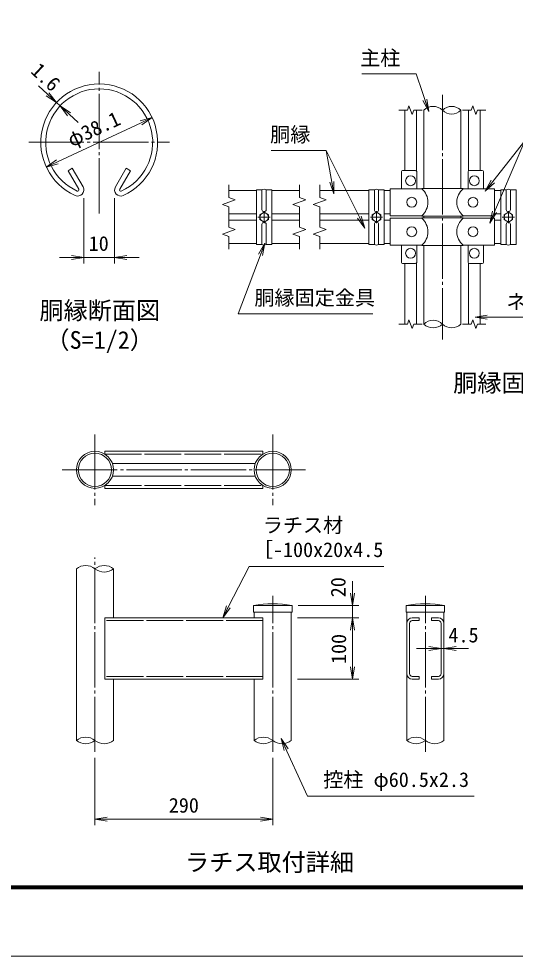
# Model space of a CAD drawing. Units: millimetres, scale not verified, with parts at other scales. Extents: x -8400 to 8400, y -5940 to 5940.
# Drawn here: x 274 to 3513, y -5940 to 177 of the extents above; entities that cross this region are included whole.
import ezdxf
from ezdxf.enums import TextEntityAlignment as Align

# ---------------------------------------------------------------- set-up
doc = ezdxf.new("R2010")
doc.units = ezdxf.units.MM
doc.header["$LTSCALE"] = 20
doc.linetypes.add('LONG_CHAIN', pattern=[21, 18, -1, 1, -1])
doc.linetypes.add('LONG_DASHED2', pattern=[13, 12, -1])
for name, color, linetype, lineweight in [('0-0_D-TTL', 7, 'Continuous', 9), ('0-1_D-TTL-TXT', 7, 'Continuous', 9), ('0-3_D-STR1', 1, 'Continuous', 9), ('0-6_D-BMK', 2, 'LONG_CHAIN', 9), ('0-7_D-STR-DIM', 7, 'Continuous', 9), ('0-8_0', 7, 'Continuous', 9), ('0-9_D-STR3', 3, 'Continuous', 9), ('0-C_D-STR-TXT', 7, 'Continuous', 9)]:
    doc.layers.add(name, color=color, linetype=linetype, lineweight=lineweight)
doc.styles.add('ＭＳ ゴシック', font='')
doc.styles.get('ＭＳ ゴシック').set_extended_font_data('MS Gothic')

# ---------------------------------------------------------------- blocks, each defined once
blk = doc.blocks.new('_Open')
at = {"layer": '0-8_0'}
blk.add_line((-20, 3.333), (0, 0), dxfattribs=at)
blk.add_lwpolyline([(-20, -3.333), (0, 0), (-20, 0)], dxfattribs=at)

msp = doc.modelspace()

# ---------------------------------------------------------------- linework, layer by layer
at = {"layer": '0-0_D-TTL', "color": 2}
msp.add_lwpolyline([(-8399.61, 5940.02), (8400.39, 5940.02), (8400.39, -5939.98), (-8399.61, -5939.98)], close=True, dxfattribs=at)
at = {"layer": '0-0_D-TTL'}
for points in [[(-7859.61, 5500.02), (7860.39, 5500.02), (7860.39, -5499.98), (-7859.61, -5499.98)], [(-7854.61, 5495.02), (7855.39, 5495.02), (7855.39, -5494.98), (-7854.61, -5494.98)], [(-7849.61, 5490.02), (7850.39, 5490.02), (7850.39, -5489.98), (-7849.61, -5489.98)], [(-7844.61, 5485.02), (7845.39, 5485.02), (7845.39, -5484.98), (-7844.61, -5484.98)], [(-7839.61, 5480.02), (7840.39, 5480.02), (7840.39, -5479.98), (-7839.61, -5479.98)]]:
    msp.add_lwpolyline(points, close=True, dxfattribs=at)
at = {"layer": '0-3_D-STR1'}
for p, q in [((2916.93, -930.24), (2916.93, -420.08)), ((3158.93, -930.24), (3158.93, -420.08)), ((595.58, -814.42), (623.37, -798.38)), ((665.77, -935.99), (595.58, -814.42)), ((693.55, -919.95), (623.37, -798.38)), ((904.92, -919.95), (975.11, -798.38)), ((932.71, -935.99), (1002.89, -814.42)), ((1002.89, -814.42), (975.11, -798.38)), ((1824.59, -944.24), (1644.59, -944.24)), ((2104.59, -944.24), (1924.59, -944.24)), ((2557.93, -944.24), (2237.93, -944.24)), ((2697.93, -944.24), (2657.93, -944.24)), ((3377.93, -944.24), (3417.93, -944.24)), ((1824.59, -1096.64), (1644.59, -1096.64)), ((2104.59, -1096.64), (1924.59, -1096.64)), ((2557.93, -1096.64), (2237.93, -1096.64)), ((2697.93, -1096.64), (2657.93, -1096.64)), ((3377.93, -1096.64), (3417.93, -1096.64)), ((1824.59, -1136.64), (1644.59, -1136.64)), ((2104.59, -1136.64), (1924.59, -1136.64)), ((2557.93, -1136.64), (2237.93, -1136.64)), ((2697.93, -1136.64), (2657.93, -1136.64)), ((2916.93, -1123.04), (2916.93, -1110.24)), ((3158.93, -1123.04), (3158.93, -1110.24)), ((3377.93, -1136.64), (3417.93, -1136.64)), ((1824.59, -1289.04), (1644.59, -1289.04)), ((2104.59, -1289.04), (1924.59, -1289.04)), ((2557.93, -1289.04), (2237.93, -1289.04)), ((2697.93, -1289.04), (2657.93, -1289.04)), ((2916.93, -1815.28), (2916.93, -1303.04)), ((3158.93, -1815.28), (3158.93, -1303.04)), ((3377.93, -1289.04), (3417.93, -1289.04)), ((835.14, -2645.23), (1867.14, -2645.23)), ((835.14, -2645.23), (835.14, -2663.55)), ((1867.14, -2645.23), (1867.14, -2663.55)), ((884.98, -2725.23), (1817.3, -2725.23)), ((884.98, -2807.23), (1817.3, -2807.23)), ((835.14, -2868.92), (835.14, -2887.23)), ((1867.14, -2868.92), (1867.14, -2887.23)), ((835.14, -2887.23), (1867.14, -2887.23)), ((650.14, -3411.96), (650.14, -4531.96)), ((892.14, -3731.96), (892.14, -3411.96)), ((2056.94, -3651.96), (1805.34, -3651.96)), ((1805.34, -3651.96), (1805.34, -3695.96)), ((2056.94, -3695.96), (2056.94, -3651.96)), ((2800.68, -3651.96), (2800.68, -3695.96)), ((3052.28, -3651.96), (2800.68, -3651.96)), ((3052.28, -3695.96), (3052.28, -3651.96)), ((2056.94, -3695.96), (1805.34, -3695.96)), ((1810.14, -3695.96), (1810.14, -3731.96)), ((2052.14, -4532.02), (2052.14, -3695.96)), ((3052.28, -3695.96), (2800.68, -3695.96)), ((2805.48, -4532.02), (2805.48, -3695.96)), ((3047.48, -4532.02), (3047.48, -3695.96)), ((1867.14, -3731.96), (835.14, -3731.96)), ((835.14, -3731.96), (835.14, -4131.96)), ((1867.14, -3731.96), (1867.14, -4131.96)), ((2823.48, -4095.96), (2823.48, -3767.96)), ((2885.35, -3731.96), (2841.35, -3731.96)), ((2885.48, -3749.96), (2841.48, -3749.96)), ((2885.48, -3749.96), (2885.48, -3731.96)), ((2967.48, -3749.96), (2967.48, -3731.96)), ((2967.48, -3749.96), (3011.48, -3749.96)), ((2967.62, -3731.96), (3011.62, -3731.96)), ((3029.48, -4095.96), (3029.48, -3767.96)), ((1867.14, -4131.96), (835.14, -4131.96)), ((892.14, -4531.96), (892.14, -4131.96)), ((1810.14, -4131.96), (1810.14, -4531.96)), ((2885.48, -4131.96), (2841.48, -4131.96)), ((2967.48, -4131.96), (3011.48, -4131.96))]:
    msp.add_line(p, q, dxfattribs=at)
at = {"layer": '0-3_D-STR1', "linetype": 'LONG_DASHED2'}
for p, q in [((834.64, -2663.23), (1867.64, -2663.23)), ((834.64, -2869.23), (1867.64, -2869.23)), ((1867.14, -3749.96), (835.14, -3749.96)), ((1867.14, -4113.96), (835.14, -4113.96))]:
    msp.add_line(p, q, dxfattribs=at)
at = {"layer": '0-3_D-STR1'}
for points in [[(2885.48, -4131.96), (2885.48, -4113.96), (2841.48, -4113.96)], [(2967.48, -4131.96), (2967.48, -4113.96), (3011.48, -4113.96)]]:
    msp.add_lwpolyline(points, dxfattribs=at)
for centre, radius in [((771.14, -2766.23), 121), ((771.14, -2766.23), 108.2), ((1931.14, -2766.23), 121), ((1931.14, -2766.23), 108.2)]:
    msp.add_circle(centre, radius, dxfattribs=at)
for centre, radius, start, end in [((799.24, -629.37), 381, 294.32478, 245.67522), ((799.24, -629.37), 348.92, 294.32478, 245.67522), ((658.82, -940), 40.1, 245.67522, 30), ((658.82, -940), 8.02, 245.67522, 30), ((939.66, -940), 40.1, 150, 294.32478), ((939.66, -940), 8.02, 150, 294.32478), ((1931.14, -4296.88), 657.07, 78.96219, 101.03781), ((2926.48, -4296.88), 657.07, 78.96219, 101.03781), ((2841.48, -3767.96), 36, 90, 180), ((2841.48, -3767.96), 18, 90, 180), ((3011.48, -3767.96), 36, 0, 90), ((3011.48, -3767.96), 18, 0, 90), ((2841.48, -4095.96), 36, 180, 270), ((2841.48, -4095.96), 18, 180, 270), ((3011.48, -4095.96), 36, 270, 0), ((3011.48, -4095.96), 18, 270, 0)]:
    msp.add_arc(centre, radius, start, end, dxfattribs=at)
at = {"layer": '0-6_D-BMK'}
for p, q in [((799.24, -1092.99), (799.24, -169.89)), ((3037.93, -320.08), (3037.93, -1915.28)), ((339.76, -629.37), (1258.72, -629.37)), ((1874.59, -1157.68), (1874.59, -1077.68)), ((2607.93, -1157.68), (2607.93, -1077.68)), ((3467.93, -1157.68), (3467.93, -1077.68)), ((1914.59, -1117.68), (1834.59, -1117.68)), ((2647.93, -1117.68), (2567.93, -1117.68)), ((3427.93, -1117.68), (3507.93, -1117.68)), ((771.14, -2535.29), (771.14, -2997.18)), ((1931.14, -2535.29), (1931.14, -2997.18)), ((557.23, -2766.23), (2145.05, -2766.23)), ((771.14, -4606.34), (771.14, -3337.32)), ((1931.14, -4606.34), (1931.14, -3587.96)), ((2926.48, -4606.34), (2926.48, -3587.96))]:
    msp.add_line(p, q, dxfattribs=at)
at = {"layer": '0-7_D-STR-DIM'}
for p, q in [((461.47, -315.63), (402.85, -261.18)), ((543.59, -391.91), (520.08, -370.07)), ((2753.93, -420.08), (2809.4, -420.08)), ((2819.66, -391.88), (2809.4, -420.08)), ((2840.19, -448.27), (2819.66, -391.88)), ((2850.45, -420.08), (2840.19, -448.27)), ((2850.45, -420.08), (2905.93, -420.08)), ((3169.93, -420.08), (3225.4, -420.08)), ((3235.66, -391.88), (3225.4, -420.08)), ((3256.19, -448.27), (3235.66, -391.88)), ((3266.45, -420.08), (3256.19, -448.27)), ((3266.45, -420.08), (3321.93, -420.08)), ((602.2, -446.35), (660.82, -500.8)), ((526.44, -756.57), (1072.04, -502.16)), ((1644.59, -906.14), (1644.59, -989.65)), ((2104.59, -906.14), (2104.59, -989.65)), ((2237.93, -906.14), (2237.93, -989.65)), ((699.24, -994.5), (699.24, -1420.1)), ((899.24, -994.5), (899.24, -1420.1)), ((1602.31, -1035.83), (1686.88, -1005.05)), ((1644.59, -1051.22), (1602.31, -1035.83)), ((1686.88, -1005.05), (1644.59, -989.65)), ((2062.31, -1035.83), (2146.88, -1005.05)), ((2104.59, -1051.22), (2062.31, -1035.83)), ((2146.88, -1005.05), (2104.59, -989.65)), ((2195.64, -1035.83), (2280.21, -1005.05)), ((2237.93, -1051.22), (2195.64, -1035.83)), ((2280.21, -1005.05), (2237.93, -989.65)), ((1644.59, -1051.22), (1644.59, -1182.05)), ((2104.59, -1051.22), (2104.59, -1182.05)), ((2237.93, -1051.22), (2237.93, -1182.05)), ((1602.31, -1228.23), (1686.88, -1197.45)), ((1686.88, -1197.45), (1644.59, -1182.05)), ((2062.31, -1228.23), (2146.88, -1197.45)), ((2146.88, -1197.45), (2104.59, -1182.05)), ((2195.64, -1228.23), (2280.21, -1197.45)), ((2280.21, -1197.45), (2237.93, -1182.05)), ((1644.59, -1243.62), (1602.31, -1228.23)), ((1644.59, -1243.62), (1644.59, -1327.14)), ((2104.59, -1243.62), (2062.31, -1228.23)), ((2104.59, -1243.62), (2104.59, -1327.14)), ((2237.93, -1243.62), (2195.64, -1228.23)), ((2237.93, -1243.62), (2237.93, -1327.14)), ((619.24, -1380.1), (539.24, -1380.1)), ((699.24, -1380.1), (899.24, -1380.1)), ((979.24, -1380.1), (1059.24, -1380.1)), ((2753.93, -1815.28), (2809.4, -1815.28)), ((2819.66, -1787.08), (2809.4, -1815.28)), ((2840.19, -1843.47), (2819.66, -1787.08)), ((2850.45, -1815.28), (2840.19, -1843.47)), ((2850.45, -1815.28), (2905.93, -1815.28)), ((3169.93, -1815.28), (3225.4, -1815.28)), ((3235.66, -1787.08), (3225.4, -1815.28)), ((3256.19, -1843.47), (3235.66, -1787.08)), ((3266.45, -1815.28), (3256.19, -1843.47)), ((3266.45, -1815.28), (3321.93, -1815.28)), ((2452.14, -3571.96), (2452.14, -3491.96)), ((2096.94, -3651.96), (2492.14, -3651.96)), ((2452.14, -3731.96), (2452.14, -3651.96)), ((2092.14, -3731.96), (2492.14, -3731.96)), ((2092.14, -3731.96), (2492.14, -3731.96)), ((2452.14, -3811.96), (2452.14, -3891.96)), ((2452.14, -4051.96), (2452.14, -3811.96)), ((2949.48, -3931.96), (2869.48, -3931.96)), ((3029.48, -3931.96), (3047.48, -3931.96)), ((3127.48, -3931.96), (3207.48, -3931.96)), ((2092.14, -4131.96), (2492.14, -4131.96)), ((771.14, -4646.34), (771.14, -5085.39)), ((1931.14, -4646.34), (1931.14, -5085.39)), ((851.14, -5045.39), (1851.14, -5045.39))]:
    msp.add_line(p, q, dxfattribs=at)
for centre, radius, start, end in [((2977.43, -480.96), 85.83, 45.18146, 134.81854), ((3098.43, -480.96), 85.83, 45.18146, 134.81854), ((3098.43, -359.19), 85.83, 225.18146, 314.81854), ((2977.43, -1876.16), 85.83, 45.18146, 134.81854), ((2977.43, -1754.39), 85.83, 225.18146, 314.81854), ((3098.43, -1754.39), 85.83, 225.18146, 314.81854), ((710.64, -3486.61), 96.08, 50.97549, 129.02451), ((831.64, -3486.61), 96.08, 50.97549, 129.02451), ((831.64, -3337.32), 96.08, 230.97549, 309.02451), ((710.64, -4606.65), 96.12, 50.9915, 129.0085), ((1870.64, -4606.65), 96.12, 50.9915, 129.0085), ((2865.98, -4606.46), 95.92, 50.89748, 129.10252), ((710.64, -4457.27), 96.12, 230.9915, 309.0085), ((831.64, -4457.32), 96.08, 230.97547, 309.02453), ((1870.64, -4457.27), 96.12, 230.9915, 309.0085), ((1991.64, -4457.32), 96.08, 230.97547, 309.02453), ((2865.98, -4457.08), 96.31, 231.0856, 308.9144), ((2986.98, -4457.12), 96.28, 231.06955, 308.93045)]:
    msp.add_arc(centre, radius, start, end, dxfattribs=at)
at = {"layer": '0-9_D-STR3'}
for p, q in [((2791.93, -812.24), (2791.93, -420.08)), ((2867.93, -814.95), (2867.93, -420.08)), ((3207.93, -814.95), (3207.93, -420.08)), ((3283.93, -812.24), (3283.93, -420.08)), ((2769.93, -932.24), (2769.93, -820.24)), ((2861.93, -812.24), (2777.93, -812.24)), ((2869.93, -932.24), (2869.93, -820.24)), ((3205.93, -932.24), (3205.93, -820.24)), ((3213.93, -812.24), (3297.93, -812.24)), ((3305.93, -932.24), (3305.93, -820.24)), ((1860.59, -939.16), (1860.59, -1068.64)), ((1924.59, -939.16), (1888.59, -939.16)), ((1888.59, -939.16), (1888.59, -1068.64)), ((2593.93, -939.16), (2593.93, -1068.64)), ((2657.93, -939.16), (2621.93, -939.16)), ((2621.93, -939.16), (2621.93, -1068.64)), ((2697.93, -932.24), (2902.73, -932.24)), ((2697.93, -1108.24), (2697.93, -932.24)), ((2902.73, -930.24), (2898.73, -932.24)), ((2902.73, -930.24), (3173.13, -930.24)), ((3173.13, -930.24), (3177.13, -932.24)), ((3173.13, -932.24), (3377.93, -932.24)), ((3377.93, -1108.24), (3377.93, -932.24)), ((3417.93, -939.16), (3453.93, -939.16)), ((3453.93, -939.16), (3453.93, -1068.64)), ((3481.93, -939.16), (3481.93, -1068.64)), ((2697.93, -1108.24), (2902.73, -1108.24)), ((2697.93, -1125.04), (2902.73, -1125.04)), ((2697.93, -1125.04), (2697.93, -1301.04)), ((2902.73, -1110.24), (2898.73, -1108.24)), ((2902.73, -1123.04), (2898.73, -1125.04)), ((3173.13, -1108.24), (3377.93, -1108.24)), ((3173.13, -1125.04), (3377.93, -1125.04)), ((3377.93, -1125.04), (3377.93, -1301.04)), ((1860.59, -1296.19), (1860.59, -1164.64)), ((1888.59, -1296.19), (1888.59, -1164.64)), ((2593.93, -1296.19), (2593.93, -1164.64)), ((2621.93, -1296.19), (2621.93, -1164.64)), ((3453.93, -1296.19), (3453.93, -1164.64)), ((3481.93, -1296.19), (3481.93, -1164.64)), ((2697.93, -1301.04), (2902.73, -1301.04)), ((2769.93, -1301.04), (2769.93, -1413.04)), ((2869.93, -1301.04), (2869.93, -1413.04)), ((2902.73, -1303.04), (2898.73, -1301.04)), ((2902.73, -1303.04), (3173.13, -1303.04)), ((3173.13, -1303.04), (3177.13, -1301.04)), ((3173.13, -1301.04), (3377.93, -1301.04)), ((3205.93, -1301.04), (3205.93, -1413.04)), ((3305.93, -1301.04), (3305.93, -1413.04)), ((2861.93, -1421.04), (2777.93, -1421.04)), ((2791.93, -1815.28), (2791.93, -1421.04)), ((2867.93, -1815.28), (2867.93, -1418.33)), ((3207.93, -1815.28), (3207.93, -1418.33)), ((3213.93, -1421.04), (3297.93, -1421.04)), ((3283.93, -1815.28), (3283.93, -1421.04))]:
    msp.add_line(p, q, dxfattribs=at)
for points in [[(1860.59, -939.16), (1824.59, -939.16), (1824.59, -1296.19), (1860.59, -1296.19)], [(1888.59, -1296.19), (1924.59, -1296.19), (1924.59, -939.16)], [(2593.93, -939.16), (2557.93, -939.16), (2557.93, -1296.19), (2593.93, -1296.19)], [(2621.93, -1296.19), (2657.93, -1296.19), (2657.93, -939.16)], [(3453.93, -1296.19), (3417.93, -1296.19), (3417.93, -939.16)], [(3481.93, -939.16), (3517.93, -939.16), (3517.93, -1296.19), (3481.93, -1296.19)], [(2902.73, -1110.24), (3173.13, -1110.24), (3177.13, -1108.24)], [(2902.73, -1123.04), (3173.13, -1123.04), (3177.13, -1125.04)]]:
    msp.add_lwpolyline(points, dxfattribs=at)
for points in [[(1874.59, -1150.08), (1902.65, -1133.88), (1902.65, -1101.48), (1874.59, -1085.28), (1846.53, -1101.48), (1846.53, -1133.88)], [(2607.93, -1150.08), (2635.98, -1133.88), (2635.98, -1101.48), (2607.93, -1085.28), (2579.87, -1101.48), (2579.87, -1133.88)], [(3467.93, -1150.08), (3439.87, -1133.88), (3439.87, -1101.48), (3467.93, -1085.28), (3495.98, -1101.48), (3495.98, -1133.88)]]:
    msp.add_lwpolyline(points, close=True, dxfattribs=at)
for centre, radius in [((2829.93, -880.24), 32), ((3245.93, -880.24), 32), ((2837.93, -1020.24), 32), ((3237.93, -1020.24), 32), ((1874.59, -1117.68), 28.14), ((2607.93, -1117.68), 28.14), ((3467.93, -1117.68), 28.14), ((2837.93, -1213.04), 32), ((3237.93, -1213.04), 32), ((2829.93, -1353.04), 32), ((3245.93, -1353.04), 32)]:
    msp.add_circle(centre, radius, dxfattribs=at)
for centre, radius, start, end in [((2777.93, -820.24), 8, 90, 180), ((2861.93, -820.24), 8, 0, 90), ((3213.93, -820.24), 8, 90, 180), ((3297.93, -820.24), 8, 0, 90), ((1874.59, -961.66), 26.5, 58.10921, 121.89079), ((2607.93, -961.66), 26.5, 58.10921, 121.89079), ((2828.38, -1020.24), 115.2, 310.19176, 49.80824), ((3247.47, -1020.24), 115.2, 130.19176, 229.80824), ((3467.93, -961.66), 26.5, 58.10921, 121.89079), ((1874.59, -1068.64), 14, 180, 0), ((2607.93, -1068.64), 14, 180, 0), ((3467.93, -1068.64), 14, 180, 0), ((1874.59, -1164.64), 14, 0, 180), ((2607.93, -1164.64), 14, 0, 180), ((2828.38, -1213.04), 115.2, 310.19176, 49.80824), ((3247.47, -1213.04), 115.2, 130.19176, 229.80824), ((3467.93, -1164.64), 14, 0, 180), ((1874.59, -1273.69), 26.5, 238.10921, 301.89079), ((2607.93, -1273.69), 26.5, 238.10921, 301.89079), ((3467.93, -1273.69), 26.5, 238.10921, 301.89079), ((2777.93, -1413.04), 8, 180, 270), ((2861.93, -1413.04), 8, 270, 0), ((3213.93, -1413.04), 8, 180, 270), ((3297.93, -1413.04), 8, 270, 0)]:
    msp.add_arc(centre, radius, start, end, dxfattribs=at)
at = {"layer": '0-C_D-STR-TXT'}
for p, q in [((3576.03, -619.94), (3317.93, -946.2)), ((2280.48, -683.49), (2329.89, -964.06)), ((4095.93, -1770.39), (3252.49, -1770.39))]:
    msp.add_line(p, q, dxfattribs=at)
for points in [[(2511.23, -182.87), (2865.87, -182.87), (2948.44, -426.14)], [(4318.99, -619.94), (3576.03, -619.94), (3347.1, -1154.55)], [(1921.27, -683.49), (2280.48, -683.49), (2531.66, -1187.48)], [(2583.45, -1748.77), (1706.47, -1748.77), (1878.63, -1290.16)], [(2654.74, -3396.24), (1776.41, -3396.24), (1605.98, -3730.18)], [(3245.8, -4896.5), (2158.64, -4896.5), (1986.28, -4520.85)]]:
    msp.add_lwpolyline(points, dxfattribs=at)

# ---------------------------------------------------------------- block references
at = {"layer": '0-7_D-STR-DIM', "xscale": 4, "yscale": 4}
for p, rotation in [((520.08, -370.07), 317.11285), ((543.59, -391.91), 137.11285), ((1144.55, -468.36), 24.99865), ((453.93, -790.38), 204.99865), ((899.24, -1380.1), 180), ((2452.14, -3651.96), 270), ((2452.14, -3731.96), 90), ((2452.14, -3731.96), 90), ((3047.48, -3931.96), 180), ((2452.14, -4131.96), 270), ((771.14, -5045.39), 180)]:
    msp.add_blockref('_Open', p, dxfattribs=dict(at, rotation=rotation))
for p in [(699.24, -1380.1), (3029.48, -3931.96), (1931.14, -5045.39)]:
    msp.add_blockref('_Open', p, dxfattribs=at)
at = {"layer": '0-C_D-STR-TXT', "xscale": 4, "yscale": 4}
for p, rotation in [((2949.08, -428.03), 288.74977), ((2330.24, -966.03), 279.98686), ((3316.69, -947.77), 231.6529), ((3346.31, -1156.39), 246.81834), ((2532.56, -1189.27), 296.49098), ((1879.33, -1288.29), 69.42471), ((3250.49, -1770.39), 180), ((1605.07, -3731.96), 242.96205), ((1985.44, -4519.03), 114.64756)]:
    msp.add_blockref('_Open', p, dxfattribs=dict(at, rotation=rotation))

# ---------------------------------------------------------------- texts
at = {"layer": '0-1_D-TTL-TXT', "style": 'ＭＳ ゴシック'}
for s, p in [('胴縁断面図', (409.39, -1818.65)), ('（S=1/2）', (448.38, -2011.03)), ('胴縁固定金具取付詳細', (3108.23, -2291.28)), ('ラチス取付詳細', (1359.28, -5418.68))]:
    msp.add_text(s, height=115.4, dxfattribs=at).set_placement(p, align=Align.BOTTOM_LEFT)
at = {"layer": '0-7_D-STR-DIM', "style": 'ＭＳ ゴシック'}
for s, rotation, p in [('1.6', 317.113, (326.51, -192.71)), ('φ38.1', 24.999, (631.77, -688.95)), ('20', 90, (2434.81, -3597.46)), ('100', 90, (2438.64, -4033.26))]:
    msp.add_text(s, height=96.19, rotation=rotation, dxfattribs=at).set_placement(p, align=Align.BOTTOM_LEFT)
for s, p in [('10', (730.44, -1366.61)), ('4.5', (3077.3, -3921.12)), ('290', (1253.14, -5031.89))]:
    msp.add_text(s, height=96.19, dxfattribs=at).set_placement(p, align=Align.BOTTOM_LEFT)
at = {"layer": '0-C_D-STR-TXT', "style": 'ＭＳ ゴシック'}
for s, p in [('主柱', (2501.07, -155.42)), ('胴縁', (1914.17, -655.52)), ('胴縁固定金具', (1811.36, -1720.3)), ('ネットバー', (3454.82, -1746.49)), ('ラチス材', (1865.51, -3204.21)), ('［-100x20x4.5', (1801.29, -3364.21)), ('控柱 φ60.5x2.3', (2260.49, -4864.48))]:
    msp.add_text(s, height=96.19, dxfattribs=at).set_placement(p, align=Align.BOTTOM_LEFT)

doc.saveas('drawing.dxf')
